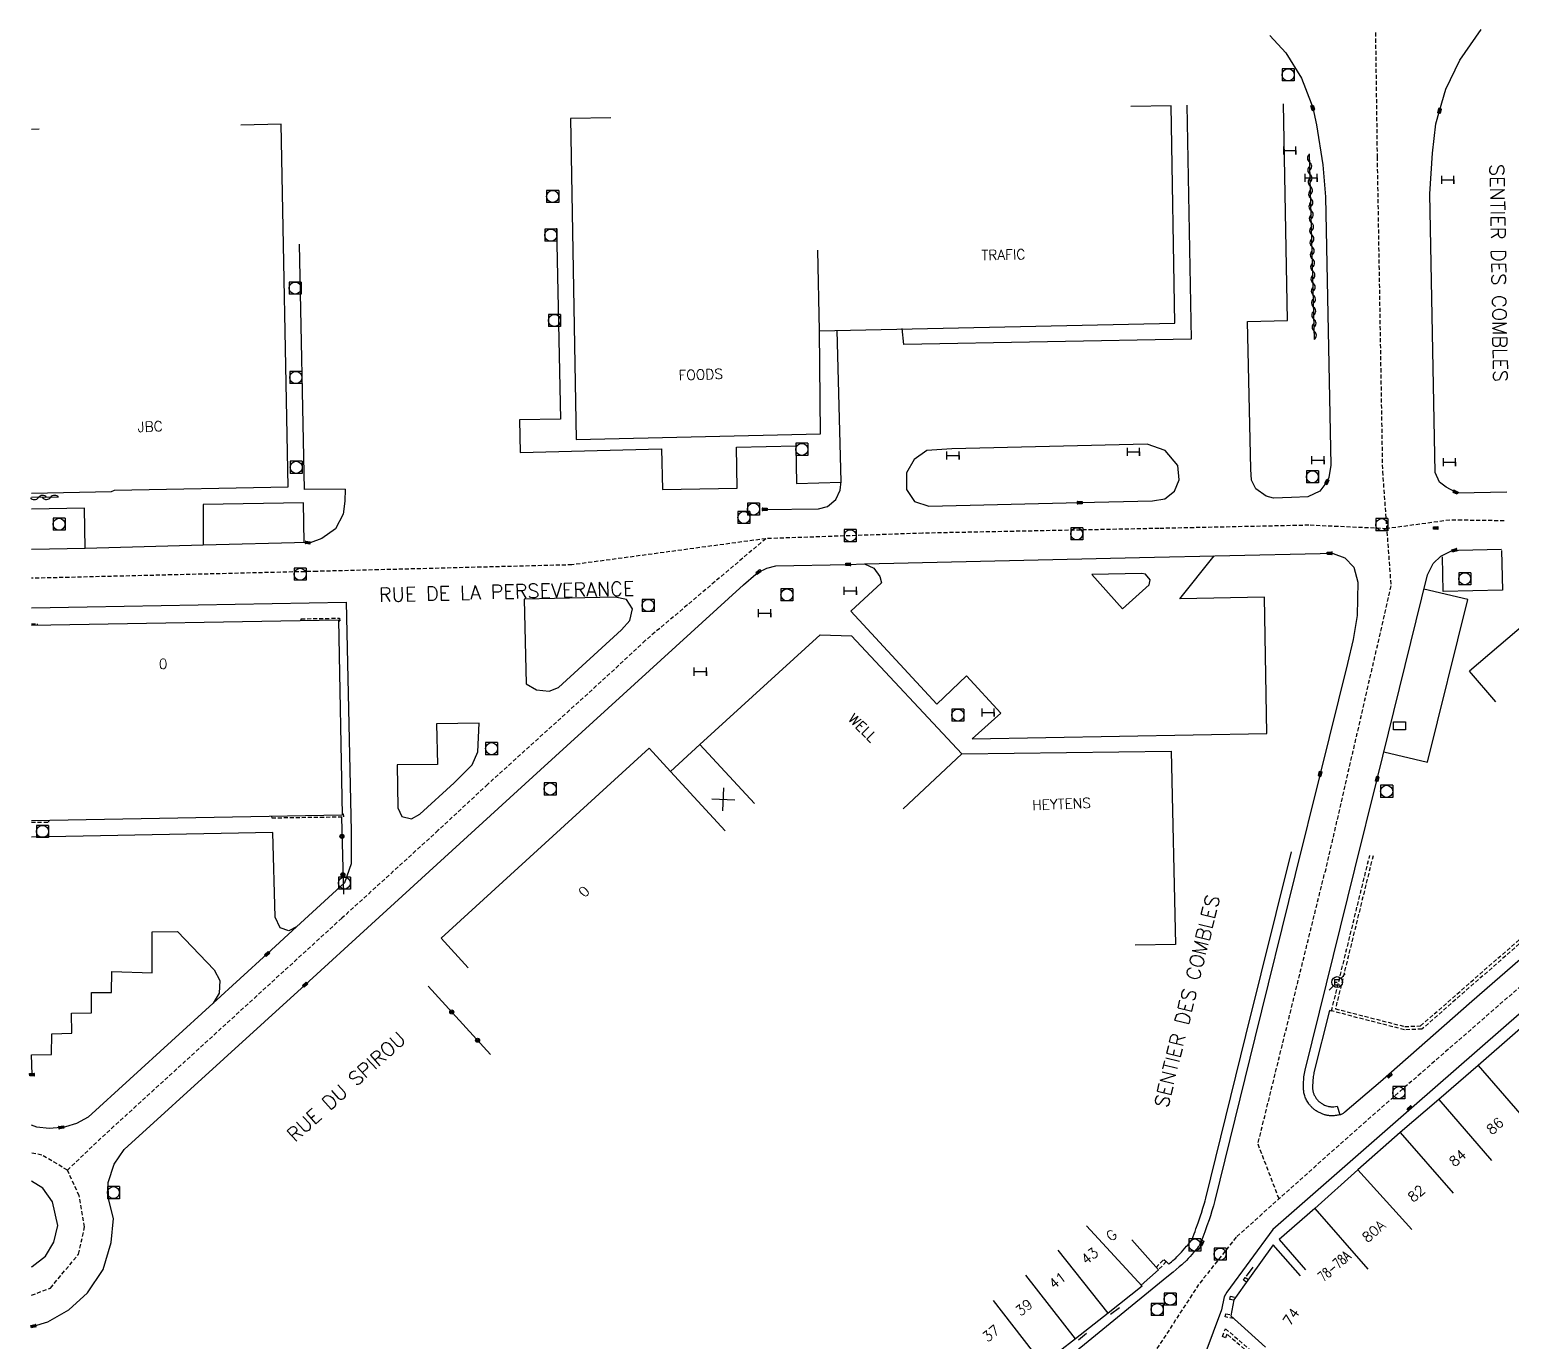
# Model space of a CAD drawing. Header units: millimetres. Extents: x 156998 to 158000, y 123000 to 124000.
# Drawn here: x 156999.8 to 157183.7, y 123142.4 to 123305.3 of the extents above; entities that cross this region are included whole.
import ezdxf
from ezdxf.enums import TextEntityAlignment as Align

# ---------------------------------------------------------------- set-up
doc = ezdxf.new("R2010")
doc.units = ezdxf.units.MM
doc.linetypes.add('DASHED', pattern=[0.75, 0.5, -0.25])
doc.layers.get('0').update_dxf_attribs({"linetype": 'CONTINUOUS'})
for name, color, linetype in [('W0001', 6, 'DASHED'), ('W0008', 7, 'CONTINUOUS'), ('W0100', 7, 'CONTINUOUS'), ('W0112', 1, 'DASHED'), ('W0310', 3, 'CONTINUOUS'), ('W0322', 7, 'CONTINUOUS'), ('W0400', 7, 'CONTINUOUS'), ('W0420', 7, 'CONTINUOUS'), ('W0471', 7, 'CONTINUOUS'), ('W0984', 7, 'CONTINUOUS'), ('W0989', 7, 'CONTINUOUS'), ('W0991', 7, 'CONTINUOUS'), ('W1102', 7, 'CONTINUOUS'), ('W1471', 7, 'CONTINUOUS'), ('W1474', 7, 'CONTINUOUS')]:
    doc.layers.add(name, color=color, linetype=linetype)
doc.styles.get("Standard").update_dxf_attribs({"font": 'romans.shx', "width": 0.85})

# ---------------------------------------------------------------- blocks, each defined once
blk = doc.blocks.new('T400')
for p, q in [((-0.15, 0.3), (0.15, 0.3)), ((-0.15, -0.25), (-0.15, 0.3)), ((-0.15, 0.15), (0.15, 0.15)), ((-0.15, 0), (0.15, 0)), ((0.15, 0.3), (0.15, -0.25)), ((-0.15, -0.15), (0.15, -0.15)), ((-0.15, -0.25), (-0.15, -0.3)), ((-0.15, -0.3), (0.15, -0.3)), ((0.15, -0.3), (0.15, -0.25))]:
    blk.add_line(p, q)
blk = doc.blocks.new('T420')
for p, q in [((0.75, 0.75), (-0.75, 0.75)), ((-0.75, 0.75), (-0.75, -0.75)), ((0.75, 0.75), (0.75, -0.75)), ((0.75, -0.75), (-0.75, -0.75))]:
    blk.add_line(p, q)
blk.add_ellipse((0, 0), major_axis=(-0.53, 0.53), ratio=1, start_param=3.926991, end_param=10.210176)
blk = doc.blocks.new('T471')
for p, q in [((-0.333334, 0.333334), (-0.333334, -0.333334)), ((-0.333334, 0.333334), (0.333334, 0.333334)), ((-0.333334, 0), (0, 0)), ((0.500001, 0.500001), (1.000002, 1.000002)), ((-0.500001, -0.500001), (-1.000002, -1.000002)), ((-0.333334, -0.333334), (0.333334, -0.333334))]:
    blk.add_line(p, q)
blk.add_ellipse((0, 0), major_axis=(0.471405, 0.471405), ratio=1, start_param=5.4977871438, end_param=11.780972451)
blk = doc.blocks.new('t991o')
at = {"color": 0, "linetype": 'Continuous'}
for p, q in [((-1, 1), (1, -1)), ((-1, -1), (1, 1))]:
    blk.add_line(p, q, dxfattribs=at)
blk = doc.blocks.new('T1474')
at = {"color": 0, "linetype": 'Continuous', "flags": 128}
for points in [[(-0.75, -0.5), (-0.75, 0.5)], [(-0.75, 0), (0.75, 0)], [(0.75, 0), (0.75, -0.5), (0.75, 0.5)]]:
    blk.add_lwpolyline(points, dxfattribs=at)
blk = doc.blocks.new('T1471')
at = {"color": 0, "linetype": 'Continuous', "flags": 128}
blk.add_lwpolyline([(-0.75, -0.5), (-0.75, 0.5), (0.75, 0.5), (0.75, -0.5), (-0.75, -0.5)], dxfattribs=at)
blk = doc.blocks.new('t310o')
at = {"color": 0, "linetype": 'Continuous'}
for centre, start, end in [((-0.5, 0.38), 216.8699, 323.1304), ((0.5, -0.37), 36.8699, 143.1303)]:
    blk.add_arc(centre, 0.625, start, end, dxfattribs=at)
blk = doc.blocks.new('t322o')
at = {"color": 0, "linetype": 'Continuous'}
for radius in [0.25, 0.15]:
    blk.add_circle((0, 0), radius, dxfattribs=at)

msp = doc.modelspace()

# ---------------------------------------------------------------- linework, layer by layer
at = {"layer": 'W0001'}
for points in [[(157166.86, 123304.89), (157167.07, 123289.45), (157167.73, 123250.38), (157168.78, 123236.19), (157160.6, 123200.69)], [(157255.26, 123254.7), (157250.09, 123247.25), (157242.96, 123237.88), (157239.81, 123234.46), (157229.67, 123225.48), (157201.36, 123200.79), (157189.48, 123190.48), (157165.69, 123169.74), (157149.56, 123155.31), (157144.91, 123149.44), (157137.8, 123138.51)], [(157182.86, 123244.27), (157176.09, 123244.36), (157168.25, 123243.29), (157158.58, 123243.72), (157139.98, 123243.32), (157110.63, 123242.73), (157091.16, 123242.05), (157067.09, 123238.8), (157035.43, 123237.99), (157000, 123237.13)], [(157091.16, 123242.05), (157076.2, 123229.4), (157071.27, 123224.81), (157056.63, 123211.55), (157050.5, 123205.84), (157038.51, 123194.92), (157008.61, 123167.61), (157004.45, 123163.65)], [(157004.45, 123163.65), (157001.27, 123165.52), (157000, 123165.77)], [(157000, 123148.11), (157002.34, 123149), (157005.83, 123153.22), (157006.59, 123156.59), (157005.91, 123160.46), (157004.45, 123163.65)]]:
    msp.add_lwpolyline(points, dxfattribs=at)
at = {"layer": 'W0001', "flags": 128}
msp.add_lwpolyline([(157154.89, 123160.08), (157152.27, 123166.9), (157160.6, 123200.69)], dxfattribs=at)
at = {"layer": 'W0008'}
for points in [[(157153.73, 123304.52), (157155.75, 123302.37), (157157.69, 123299.25), (157158.9, 123296.11), (157159.07, 123295.56), (157159.53, 123293.43), (157160.34, 123288.47), (157160.65, 123284.5), (157161.34, 123251.18), (157161.08, 123249.66), (157160.83, 123249.1), (157159.94, 123247.95), (157158.46, 123247.26), (157156.43, 123247.16), (157154.22, 123247.07), (157153.29, 123247.31), (157152, 123248.23), (157151.48, 123249.33), (157151.38, 123250.69), (157150.98, 123269.01), (157155.94, 123269.13), (157155.46, 123296.03)], [(157183.19, 123247.81), (157177.08, 123247.7), (157176.79, 123247.83), (157175.64, 123248.46), (157174.81, 123249.05), (157174.29, 123250.25), (157173.63, 123284.89), (157173.95, 123289.93), (157174.38, 123293.58), (157174.81, 123295.19), (157175.6, 123297.85), (157177.36, 123301.46), (157179.99, 123305.26)], [(157143.46, 123295.86), (157143.99, 123266.84), (157108.32, 123266.18), (157108.1, 123268.16)], [(157065.19, 123280.59), (157065.66, 123256.91), (157060.57, 123256.79), (157060.68, 123252.76), (157078.22, 123253.21), (157078.33, 123248.16), (157087.6, 123248.31), (157087.53, 123253.41), (157094.91, 123253.57), (157094.99, 123248.89), (157100.51, 123249.05)], [(157038.93, 123248.18), (157033.87, 123248.14), (157033.25, 123278.6)], [(157091.03, 123245.69), (157097.69, 123245.77), (157098.83, 123246.05), (157099.85, 123246.91), (157100.39, 123248.09), (157100.54, 123249.14), (157100.02, 123267.92)], [(157114.27, 123253.22), (157111.17, 123253.02), (157109.6, 123251.88), (157108.62, 123250.24), (157108.62, 123248.15), (157109.61, 123246.68), (157111.42, 123246.09), (157130.14, 123246.53), (157139.19, 123246.74), (157140.73, 123246.98), (157141.9, 123247.95), (157142.48, 123249.34), (157142.34, 123251.13), (157140.74, 123253.02), (157138.5, 123253.77), (157114.27, 123253.22)], [(157038.93, 123248.18), (157038.9, 123246.72), (157038.69, 123245.1), (157037.73, 123243.28), (157036.05, 123242.08), (157034.6, 123241.52), (157034.27, 123241.57), (157021.29, 123241.25), (157006.67, 123240.85), (157000, 123240.71)], [(157006.66, 123240.85), (157006.55, 123245.84), (157000, 123245.73)], [(157033.85, 123241.56), (157033.77, 123246.52), (157021.29, 123246.3), (157021.29, 123241.25)], [(157042.21, 123194.2), (157063.19, 123213.34), (157088.38, 123236.34), (157089.94, 123237.66), (157090.25, 123237.9), (157091.28, 123238.41), (157092.43, 123238.67), (157101.4, 123238.86), (157103.43, 123238.93), (157103.44, 123238.92), (157137.55, 123239.71), (157159.99, 123240.2), (157161.19, 123240.24), (157161.62, 123240.21), (157163.04, 123239.69), (157164.17, 123238.52), (157164.68, 123236.66), (157164.61, 123232.53), (157164.1, 123229.52), (157163.38, 123226.57), (157160, 123212.86), (157156.9, 123200.36)], [(157103.43, 123238.92), (157104.58, 123238.37), (157105.32, 123237.34), (157105.55, 123236.57), (157101.74, 123233.04), (157112.39, 123221.52), (157116.07, 123225.02), (157120.36, 123220.4), (157116.78, 123217.19), (157153.36, 123217.84), (157153.08, 123234.78), (157142.58, 123234.6), (157146.83, 123239.93), (157146.84, 123239.9)], [(157164.3, 123201.01), (157167.07, 123212.21), (157173.31, 123237.58), (157174.03, 123238.96), (157174.99, 123239.9), (157176.22, 123240.48), (157176.67, 123240.6), (157177.17, 123240.63), (157182.53, 123240.74)], [(157182.51, 123240.59), (157182.65, 123235.64), (157175.27, 123235.48), (157175.18, 123239.8)], [(157138.76, 123236.33), (157138.88, 123236.95), (157138.32, 123237.65), (157137.86, 123237.74), (157131.63, 123237.6), (157135.47, 123233.33), (157138.76, 123236.33)], [(157167.9, 123215.59), (157173.33, 123214.29), (157178.32, 123234.49), (157172.87, 123235.8)], [(157000, 123233.46), (157006.89, 123233.58), (157039.06, 123234.17), (157039.68, 123205.74), (157039.69, 123201.66), (157038.84, 123199.32), (157032.91, 123193.86), (157029.26, 123190.49), (157022.54, 123184.39), (157007.01, 123170.2), (157005.59, 123169.45), (157004.22, 123169.04), (157003.67, 123168.95), (157002.2, 123168.81), (157000.65, 123168.98), (157000, 123169.22)], [(157061.39, 123224.04), (157062.69, 123223.3), (157064.26, 123223.12), (157065.44, 123223.59), (157073.26, 123230.73), (157074.3, 123231.88), (157074.61, 123233.33), (157073.86, 123234.5), (157072.48, 123234.79), (157061.17, 123234.52), (157061.39, 123224.04)], [(157052.47, 123211.75), (157054.69, 123213.98), (157055.39, 123215.59), (157055.57, 123219.14), (157050.28, 123219.04), (157050.39, 123214.03), (157045.39, 123213.98), (157045.47, 123208.64), (157045.98, 123207.57), (157047.17, 123207.25), (157048.22, 123207.84), (157052.47, 123211.75)], [(157032.91, 123193.86), (157031.96, 123193.37), (157030.85, 123193.71), (157030.25, 123195.05), (157029.96, 123205.56), (157000, 123204.97)], [(157140.87, 123152.29), (157141.21, 123151.98), (157141.21, 123151.98), (157141.21, 123151.98), (157141.38, 123152.12), (157141.55, 123152.27), (157141.72, 123152.42), (157141.89, 123152.58), (157142.06, 123152.73), (157142.22, 123152.89), (157142.38, 123153.05), (157142.54, 123153.21), (157142.76, 123153.45), (157142.99, 123153.7), (157143.21, 123153.94), (157143.42, 123154.19), (157143.56, 123154.34), (157143.69, 123154.5), (157143.82, 123154.66), (157143.95, 123154.82), (157143.99, 123154.86), (157144.02, 123154.91), (157144.06, 123155), (157144.11, 123155.09), (157144.23, 123155.41), (157144.35, 123155.72), (157144.47, 123156.04), (157144.58, 123156.35), (157144.85, 123157.11), (157145.11, 123157.86), (157145.18, 123158.08), (157145.25, 123158.29), (157145.44, 123158.91), (157145.63, 123159.53), (157145.71, 123159.85), (157145.8, 123160.17), (157150.78, 123180.37), (157156.43, 123203.17)], [(157194.31, 123198.05), (157178.85, 123184.59), (157167.47, 123174.6), (157163.08, 123170.85), (157163.01, 123170.79), (157162.93, 123170.74), (157162.85, 123170.69), (157162.77, 123170.64), (157162.69, 123170.6), (157162.6, 123170.56), (157162.51, 123170.53), (157162.42, 123170.51), (157162.29, 123170.47), (157162.15, 123170.45), (157162.01, 123170.42), (157161.87, 123170.41), (157161.73, 123170.39), (157161.59, 123170.39), (157161.45, 123170.38), (157161.31, 123170.39), (157161.23, 123170.39), (157161.14, 123170.4), (157161.06, 123170.41), (157160.97, 123170.42), (157160.88, 123170.44), (157160.8, 123170.46), (157160.72, 123170.48), (157160.63, 123170.5), (157160.54, 123170.53), (157160.44, 123170.56), (157160.34, 123170.59), (157160.25, 123170.62), (157160.16, 123170.66), (157160.07, 123170.7), (157159.98, 123170.74), (157159.89, 123170.79), (157159.79, 123170.84), (157159.7, 123170.89), (157159.61, 123170.94), (157159.52, 123171), (157159.43, 123171.06), (157159.34, 123171.13), (157159.26, 123171.19), (157159.18, 123171.26), (157159.1, 123171.32), (157159.02, 123171.39), (157158.95, 123171.46), (157158.88, 123171.54), (157158.81, 123171.61), (157158.74, 123171.69), (157158.68, 123171.77), (157158.61, 123171.85), (157158.53, 123171.97), (157158.46, 123172.09), (157158.38, 123172.21), (157158.32, 123172.33), (157158.25, 123172.46), (157158.19, 123172.59), (157158.14, 123172.72), (157158.09, 123172.85), (157158.05, 123172.98), (157158.02, 123173.1), (157157.99, 123173.23), (157157.97, 123173.36), (157157.95, 123173.49), (157157.93, 123173.62), (157157.93, 123173.75), (157157.92, 123173.88), (157157.93, 123174.22), (157157.94, 123174.55), (157157.96, 123174.88), (157157.99, 123175.22), (157158.02, 123175.43), (157158.05, 123175.64), (157158.09, 123175.85), (157158.14, 123176.05), (157164.3, 123201.01)], [(157156.9, 123200.36), (157151.9, 123180.09), (157146.92, 123159.89), (157146.83, 123159.55), (157146.74, 123159.2), (157146.55, 123158.57), (157146.36, 123157.95), (157146.28, 123157.72), (157146.21, 123157.49), (157145.94, 123156.73), (157145.67, 123155.97), (157145.56, 123155.64), (157145.43, 123155.31), (157145.31, 123154.99), (157145.18, 123154.66), (157145.14, 123154.57), (157145.1, 123154.49), (157145.06, 123154.4), (157145.01, 123154.32), (157144.98, 123154.26), (157144.94, 123154.21), (157144.9, 123154.15), (157144.86, 123154.1), (157144.72, 123153.93), (157144.58, 123153.76), (157144.44, 123153.59), (157144.29, 123153.42), (157144.07, 123153.17), (157143.85, 123152.92), (157143.62, 123152.67), (157143.39, 123152.42), (157143.33, 123152.36), (157143.26, 123152.29), (157143.2, 123152.23), (157143.13, 123152.17), (157142.81, 123151.9), (157142.49, 123151.63), (157141.73, 123150.99), (157140.96, 123150.36), (157112.34, 123126.96)], [(157000, 123144.21), (157000.23, 123144.27), (157002.01, 123144.82), (157004.61, 123146.3), (157006.96, 123148.41), (157008.87, 123151.29), (157009.89, 123154.65), (157010.15, 123157.62), (157009.54, 123160.09), (157009.49, 123162.1), (157010.26, 123164.39), (157011.51, 123166.21), (157023.87, 123177.47), (157033.97, 123186.67), (157042.21, 123194.2)], [(157000, 123175.5), (157000.06, 123175.5), (157000, 123177.95), (157002.48, 123178.01), (157002.52, 123180.56), (157004.99, 123180.63), (157004.97, 123183.12), (157007.45, 123183.16), (157007.45, 123185.68), (157009.92, 123185.68), (157009.96, 123188.3), (157014.97, 123188.15), (157014.97, 123193.24), (157018.1, 123193.26), (157022.66, 123188.52), (157023.37, 123187.17), (157023.31, 123185.63), (157022.53, 123184.39)], [(157187.65, 123185.56), (157171.68, 123171.63), (157154.11, 123156.29), (157148.42, 123148.49), (157148.09, 123147.9), (157147.73, 123146.29), (157142.83, 123133.08)], [(157161.41, 123183.4), (157161.14, 123183.46), (157159.23, 123175.78), (157159.2, 123175.62), (157159.16, 123175.45), (157159.14, 123175.28), (157159.12, 123175.11), (157159.09, 123174.8), (157159.07, 123174.49), (157159.06, 123174.19), (157159.05, 123173.88), (157159.06, 123173.8), (157159.06, 123173.71), (157159.07, 123173.63), (157159.08, 123173.54), (157159.1, 123173.46), (157159.12, 123173.38), (157159.14, 123173.3), (157159.16, 123173.22), (157159.2, 123173.12), (157159.23, 123173.03), (157159.27, 123172.94), (157159.32, 123172.86), (157159.36, 123172.77), (157159.41, 123172.69), (157159.47, 123172.6), (157159.52, 123172.53), (157159.57, 123172.47), (157159.61, 123172.42), (157159.65, 123172.36), (157159.7, 123172.31), (157159.75, 123172.26), (157159.8, 123172.22), (157159.85, 123172.17), (157159.9, 123172.12), (157159.96, 123172.08), (157160.02, 123172.03), (157160.08, 123171.99), (157160.14, 123171.95), (157160.2, 123171.91), (157160.27, 123171.87), (157160.33, 123171.83), (157160.4, 123171.8), (157160.53, 123171.73), (157160.66, 123171.68), (157160.8, 123171.63), (157160.94, 123171.59), (157161.03, 123171.56), (157161.12, 123171.54), (157161.22, 123171.53), (157161.31, 123171.52), (157161.41, 123171.51), (157161.5, 123171.51), (157161.6, 123171.51), (157161.69, 123171.52), (157162.09, 123171.6), (157162.45, 123170.54)], [(157003.24, 123156.78), (157002.6, 123159.71), (157001.38, 123161.4), (157000, 123162.28)], [(157000, 123151.63), (157000.08, 123151.66), (157001.72, 123152.95), (157002.78, 123154.71), (157003.24, 123156.78)]]:
    msp.add_lwpolyline(points, dxfattribs=at)
at = {"layer": 'W0008', "flags": 128}
for points in [[(157150.87, 123150.47), (157151.69, 123151.6)], [(157135.08, 123146.55), (157133.98, 123145.71)], [(157131, 123143.34), (157129.97, 123142.52)]]:
    msp.add_lwpolyline(points, dxfattribs=at)
at = {"layer": 'W0100'}
for p, q in [((157181.8, 123221.78), (157178.56, 123225.58)), ((157050.85, 123192.44), (157054.22, 123188.75))]:
    msp.add_line(p, q, dxfattribs=at)
for points in [[(157071.92, 123294.32), (157066.92, 123294.23), (157067.62, 123254.35), (157097.97, 123255.05), (157097.82, 123267.87), (157141.97, 123268.8), (157141.48, 123295.79), (157136.48, 123295.7)], [(157000, 123247.72), (157009.94, 123247.92), (157010.29, 123248.08), (157031.84, 123248.47), (157030.97, 123293.51), (157025.97, 123293.41)], [(157000.94, 123292.88), (157000, 123292.86)], [(157213.98, 123249.23), (157210.73, 123253.04), (157178.56, 123225.58)], [(157000, 123231.33), (157038.09, 123231.98), (157038.58, 123207.73), (157000, 123207.01)], [(157050.85, 123192.44), (157076.67, 123216.03), (157079.33, 123213.14), (157082.98, 123216.51), (157097.93, 123230.12), (157101.82, 123229.97), (157115.51, 123215.33), (157141.51, 123215.66), (157142.02, 123191.68), (157137.02, 123191.58)], [(157136.6, 123155), (157139.91, 123151.25), (157137.77, 123149.37), (157137.88, 123149.22), (157133.68, 123145.89), (157129.6, 123142.7), (157125.57, 123139.56), (157121.38, 123136.21), (157118.26, 123140.12)], [(157157.54, 123150.5), (157154.16, 123154.37), (157151.22, 123150.25), (157149.28, 123147.52), (157148.89, 123145.55), (157153.21, 123141.65)]]:
    msp.add_lwpolyline(points, dxfattribs=at)
at = {"layer": 'W0100', "flags": 128}
msp.add_lwpolyline([(157210.12, 123169.44), (157213.44, 123173.18), (157206.39, 123179.42), (157204.28, 123181.22), (157202.37, 123178.98), (157200.07, 123180.95), (157201.73, 123182.82), (157194.34, 123189.35), (157189.08, 123184.91), (157184.21, 123180.65), (157179.62, 123176.65), (157174.72, 123172.4), (157169.95, 123168.32), (157164.66, 123163.7), (157159.32, 123158.89), (157154.9, 123155.03), (157158.19, 123151.26)], dxfattribs=at)
at = {"layer": 'W0112'}
for p, q in [((157033.47, 123231.9), (157033.47, 123232.1)), ((157000, 123231.47), (157000.68, 123231.48)), ((157000.68, 123231.48), (157000.68, 123231.35)), ((157038.1, 123231.86), (157038.26, 123231.87)), ((157002.1, 123207.05), (157002.1, 123206.86)), ((157029.8, 123207.57), (157029.81, 123207.39)), ((157029.81, 123207.39), (157038.73, 123207.52)), ((157038.58, 123207.87), (157038.7, 123207.88)), ((157038.7, 123207.88), (157038.73, 123207.52))]:
    msp.add_line(p, q, dxfattribs=at)
for points in [[(157033.47, 123232.1), (157038.23, 123232.18), (157038.26, 123231.87)], [(157166.56, 123202.69), (157161.89, 123183.69), (157170.5, 123181.47), (157172.47, 123181.55), (157186.16, 123193.52), (157199.5, 123205.04), (157218.31, 123221.38), (157228.03, 123229.78), (157228.29, 123229.48), (157218.57, 123221.08), (157199.77, 123204.74), (157186.42, 123193.22), (157172.62, 123181.15), (157170.46, 123181.07), (157161.41, 123183.41), (157166.15, 123202.71)], [(157000, 123206.83), (157002.1, 123206.86)], [(157139.64, 123151.55), (157140.58, 123152.56), (157140.87, 123152.29), (157139.91, 123151.25)], [(157150.84, 123149.72), (157150.46, 123150), (157150.69, 123150.32), (157151.08, 123150.05)], [(157149.28, 123147.5), (157148.77, 123147.6), (157148.85, 123147.99), (157149.52, 123147.85)], [(157149.27, 123145.2), (157148.22, 123145.42), (157148.3, 123145.81), (157148.91, 123145.68)], [(157155.17, 123137.51), (157148.41, 123143.28), (157148.23, 123142.84), (157147.86, 123142.99), (157148.24, 123143.95), (157155.43, 123137.81)]]:
    msp.add_lwpolyline(points, dxfattribs=at)
at = {"layer": 'W0310'}
msp.add_line((157003.35, 123247.2), (157000, 123247.15), dxfattribs=at)
msp.add_lwpolyline([(157159.3, 123266.8), (157158.98, 123279.14), (157158.66, 123289.82)], dxfattribs=at)
at = {"layer": 'W0322'}
for p, q in [((157038.48, 123207.47), (157038.71, 123197.93)), ((157056.98, 123178.02), (157049.25, 123186.47))]:
    msp.add_line(p, q, dxfattribs=at)
at = {"layer": 'W1102'}
for p, q in [((157097.82, 123267.87), (157097.61, 123277.87)), ((157082.98, 123216.51), (157089.76, 123209.15)), ((157115.51, 123215.33), (157108.21, 123208.5)), ((157079.33, 123213.14), (157086.1, 123205.79))]:
    msp.add_line(p, q, dxfattribs=at)
at = {"layer": 'W1102', "flags": 128}
for points in [[(157179.62, 123176.65), (157186.17, 123169.1)], [(157174.72, 123172.4), (157181.28, 123164.85)], [(157169.95, 123168.32), (157176.53, 123160.79)], [(157164.66, 123163.7), (157171.36, 123156.27)], [(157159.32, 123158.89), (157165.9, 123151.36)], [(157137.88, 123149.22), (157130.97, 123156.71)], [(157133.68, 123145.89), (157127.46, 123153.72)], [(157129.6, 123142.7), (157123.45, 123150.59)], [(157125.57, 123139.56), (157119.42, 123147.44)]]:
    msp.add_lwpolyline(points, dxfattribs=at)

# ---------------------------------------------------------------- block references
at = {"layer": 'W0310'}
for p, rotation in [((157158.69, 123288.79), 91.74356766063599), ((157158.73, 123287.29), 91.74356766063599), ((157158.78, 123285.8), 91.74356766063599), ((157158.83, 123284.3), 91.74356766063599), ((157158.87, 123282.8), 91.74356766063599), ((157158.92, 123281.3), 91.74356766063599), ((157158.96, 123279.8), 91.74356766063599), ((157159, 123278.3), 91.45317383521379), ((157159.04, 123276.8), 91.45317383521379), ((157159.08, 123275.3), 91.45317383521379), ((157159.12, 123273.8), 91.45317383521379), ((157159.16, 123272.3), 91.45317383521379), ((157159.19, 123270.8), 91.45317383521379), ((157159.23, 123269.3), 91.45317383521379), ((157159.27, 123267.8), 91.45317383521379), ((157000.85, 123247.16), 180.8425988009809), ((157002.35, 123247.18), 180.8425988009809)]:
    msp.add_blockref('t310o', p, dxfattribs=dict(at, rotation=rotation))
at = {"layer": 'W0322'}
for p, rotation in [((157038.54, 123205.09), 271.3458852317827), ((157038.65, 123200.34), 271.3458852317827), ((157052.17, 123183.28), 132.4133545145181), ((157055.38, 123179.77), 132.4133545145181)]:
    msp.add_blockref('t322o', p, dxfattribs=dict(at, rotation=rotation))
at = {"layer": 'W0400'}
for p, rotation in [((157159.07, 123295.56), 17.14978738276455), ((157174.81, 123295.19), 165.1487747040577), ((157160.83, 123249.1), 335.0366513427019), ((157176.79, 123247.83), 245.432149254387), ((157091.03, 123245.69), 270.6929096979557), ((157130.14, 123246.53), 271.3613681975596), ((157174.35, 123243.38), 90), ((157034.27, 123241.57), 261.8617852763512), ((157161.19, 123240.24), 92.11838080009458), ((157176.67, 123240.6), 105.7712424582894), ((157090.25, 123237.9), 308.4291344950981), ((157101.4, 123238.86), 91.21031671077795), ((157160, 123212.86), 346.1537441562176), ((157167.07, 123212.21), 166.1171832086338), ((157029.26, 123190.49), 312.6767703164999), ((157033.97, 123186.67), 132.3385682368595), ((157000.06, 123175.5), 91.50255070727707), ((157168.6, 123175.4), 311.233647599356), ((157171.11, 123171.33), 131.1116030663991), ((157003.67, 123168.95), 279.0245716264106), ((157145.31, 123154.6), 336.5067065172429), ((157000.23, 123144.27), 104.15783308478)]:
    msp.add_blockref('T400', p, dxfattribs=dict(at, rotation=rotation))
at = {"layer": 'W0420'}
for p in [(157156.02, 123299.64), (157064.7, 123284.55), (157064.48, 123279.74), (157032.73, 123273.17), (157064.93, 123269.15), (157032.81, 123262.06), (157095.64, 123253.14), (157032.86, 123250.91), (157159.03, 123249.73), (157088.45, 123244.68), (157089.64, 123245.73), (157003.41, 123243.84), (157101.65, 123242.42), (157129.77, 123242.66), (157167.64, 123243.79), (157033.35, 123237.63), (157177.95, 123237.08), (157093.79, 123235.07), (157076.55, 123233.76), (157115.01, 123220.15), (157057.12, 123215.98), (157064.39, 123210.97), (157168.25, 123210.68), (157001.36, 123205.7), (157038.84, 123199.29), (157169.77, 123173.26), (157010.16, 123160.85), (157144.42, 123154.35), (157147.57, 123153.21), (157141.38, 123147.63), (157139.76, 123146.33)]:
    msp.add_blockref('T420', p, dxfattribs=at)
at = {"layer": 'W0471'}
msp.add_blockref('T471', (157162.11, 123187), dxfattribs=at)
at = {"layer": 'W0991', "rotation": 42.62088110789401}
msp.add_blockref('t991o', (157085.89, 123209.68), dxfattribs=at)
at = {"layer": 'W1471'}
msp.add_blockref('T1471', (157169.86, 123218.82), dxfattribs=at)
at = {"layer": 'W1474'}
for p in [(157156.23, 123290.26), (157158.88, 123286.84), (157175.84, 123286.6), (157114.41, 123252.38), (157136.82, 123252.85), (157159.73, 123251.79), (157176.07, 123251.55), (157101.66, 123235.59), (157091.02, 123232.81), (157083.04, 123225.54), (157118.78, 123220.47)]:
    msp.add_blockref('T1474', p, dxfattribs=at)

# ---------------------------------------------------------------- texts
at = {"layer": 'W0984'}
for s, rotation, p in [('TRAFIC', 1.3615, (157120.66, 123277.31)), ('FOODS', 2.0493, (157083.08, 123262.43)), ('JBC', 2.3436, (157014.72, 123255.97)), ('0', 2.0493, (157016.33, 123226.51)), ('WELL', 315.4442, (157103.19, 123218.57)), ('HEYTENS', 2.3103, (157127.88, 123209.11)), ('0', 44.3066, (157068.59, 123198.23))]:
    msp.add_text(s, height=1.25, rotation=rotation, dxfattribs=at).set_placement(p, align=Align.MIDDLE)
at = {"layer": 'W0989'}
for s, rotation, p in [('SENTIER DES COMBLES', 270.9633, (157182.17, 123275.03)), ('RUE DE LA PERSEVERANCE', 1.4691, (157058.98, 123235.48)), ('SENTIER DES COMBLES', 76.1108, (157143.46, 123184.63)), ('RUE DU SPIROU', 42.235, (157039.08, 123174.01))]:
    msp.add_text(s, height=1.75, rotation=rotation, dxfattribs=at).set_placement(p, align=Align.MIDDLE)
at = {"layer": 'W0991'}
for s, rotation, p in [('86', 41.164, (157181.7, 123169.13)), ('84', 41.164, (157177.07, 123165.16)), ('82', 41.164, (157171.94, 123160.75)), ('80A', 41.164, (157166.64, 123156.06)), ('G', 38.9477, (157134.09, 123155.55)), ('43', 38.9477, (157131.38, 123152.99)), ('41', 38.9477, (157127.38, 123149.95)), ('39', 38.9477, (157123.22, 123146.59)), ('74', 54.5547, (157156.39, 123145.44)), ('37', 38.9477, (157119.13, 123143.37))]:
    msp.add_text(s, height=1.25, rotation=rotation, dxfattribs=at).set_placement(p, align=Align.MIDDLE)
at = {"layer": 'W0991', "width": 0.7}
msp.add_text('78-78A', height=1.25, rotation=41.164, dxfattribs=at).set_placement((157161.74, 123151.71), align=Align.MIDDLE)

doc.saveas('drawing.dxf')
